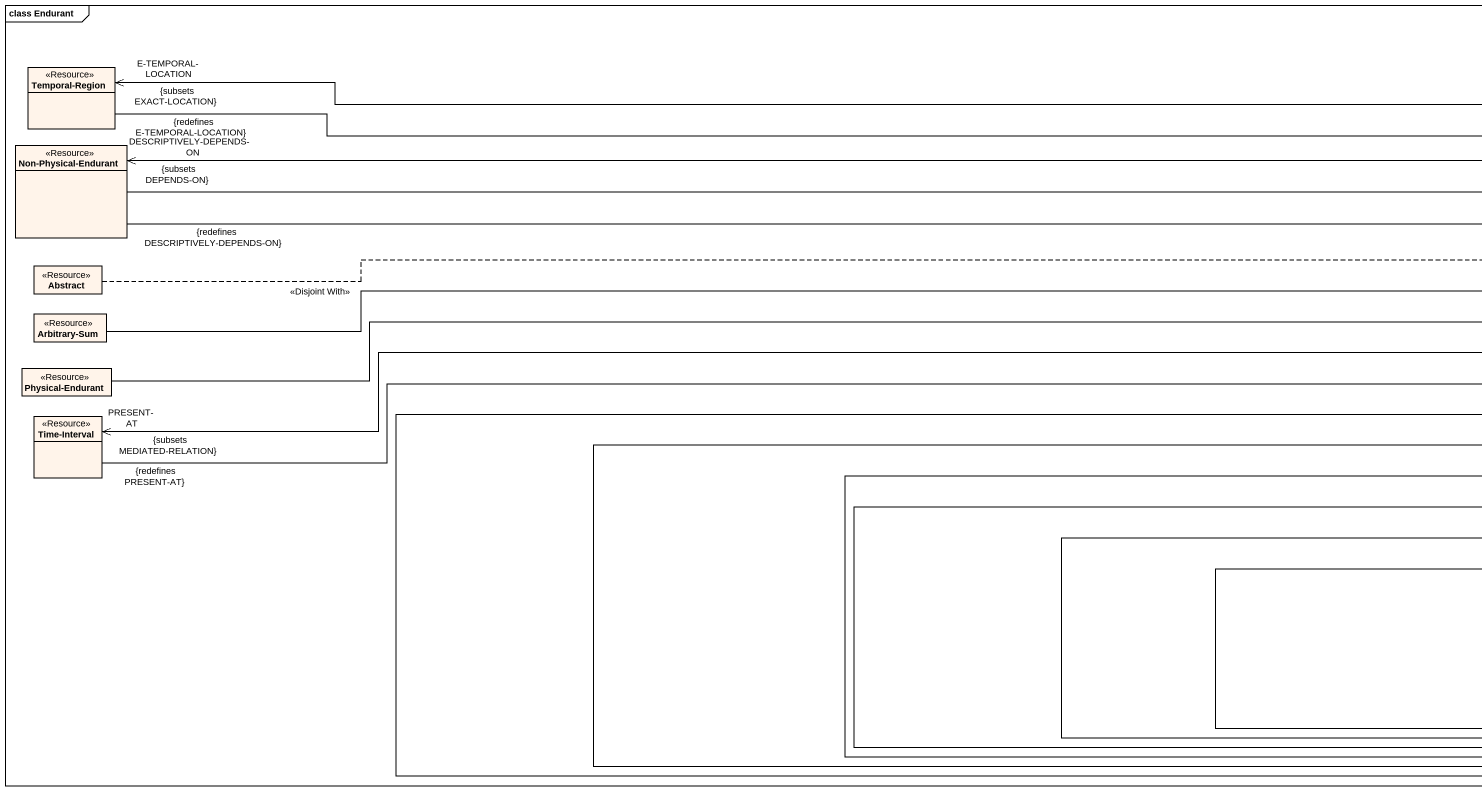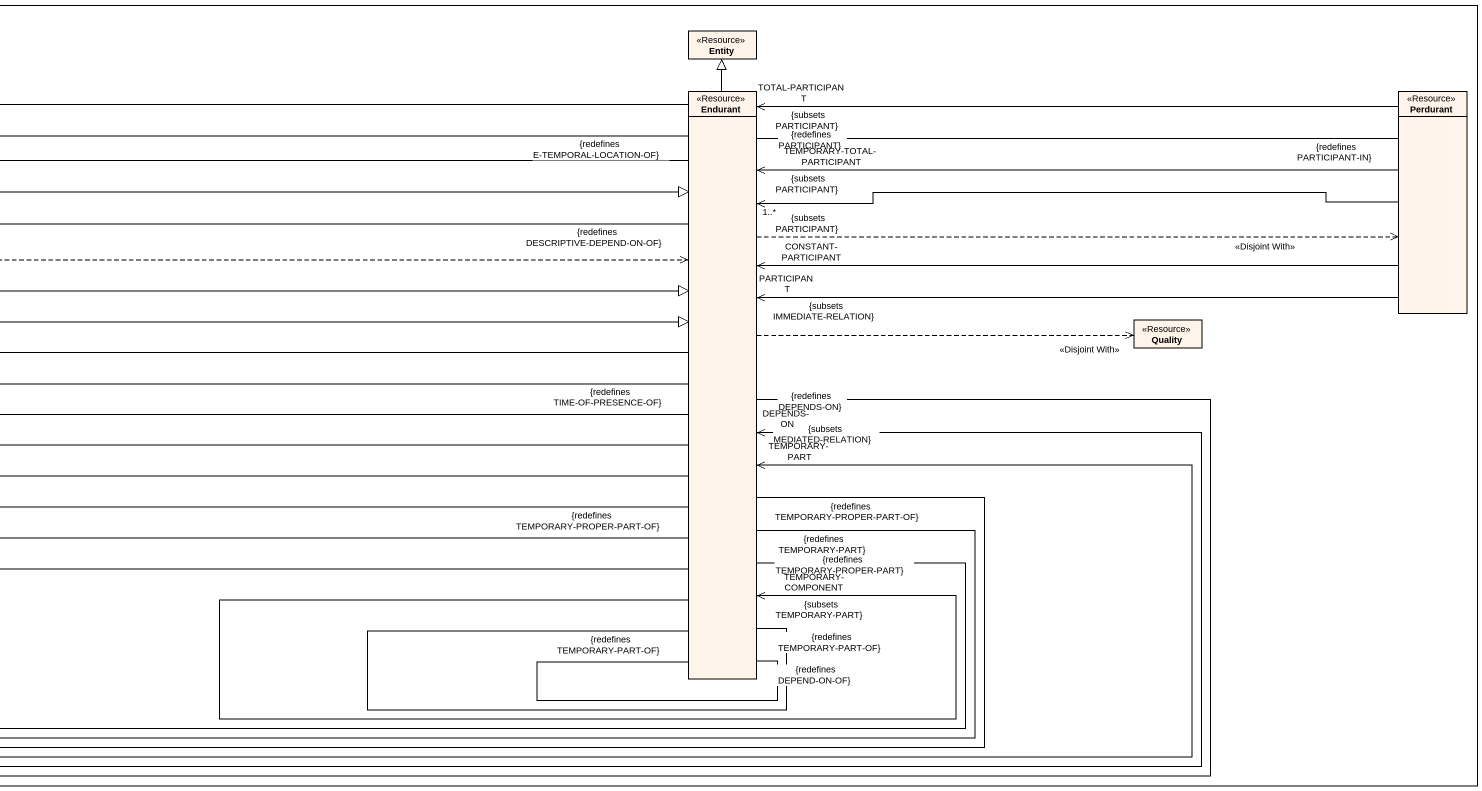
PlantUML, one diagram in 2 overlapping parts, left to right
@startuml
mainframe class Endurant
hide circle
hide empty members
class "Entity" as Entity_ <<Resource>> #FFF4EA
class "Temporal-Region" as Temporal_Region <<Resource>> #FFF4EA
class Endurant <<Resource>> #FFF4EA
class Perdurant <<Resource>> #FFF4EA
class "Non-Physical-Endurant" as Non_Physical_Endurant <<Resource>> #FFF4EA
class "Abstract" as Abstract_ <<Resource>> #FFF4EA
class "Arbitrary-Sum" as Arbitrary_Sum <<Resource>> #FFF4EA
class Quality <<Resource>> #FFF4EA
class "Physical-Endurant" as Physical_Endurant <<Resource>> #FFF4EA
class "Time-Interval" as Time_Interval <<Resource>> #FFF4EA
Temporal_Region "{redefines E-TEMPORAL-LOCATION}" -right- "{redefines E-TEMPORAL-LOCATION-OF}" Endurant
Endurant -up-|> Entity_
Endurant -left-> "E-TEMPORAL-LOCATION\n{subsets EXACT-LOCATION}" Temporal_Region
Endurant -- "{redefines DEPEND-ON-OF}" Endurant
Endurant "{redefines TEMPORARY-PART-OF}" -- "{redefines TEMPORARY-PART-OF}" Endurant
Endurant --> "TEMPORARY-COMPONENT\n{subsets TEMPORARY-PART}" Endurant
Endurant -- "{redefines TEMPORARY-PROPER-PART}" Endurant
Endurant -- "{redefines TEMPORARY-PART}" Endurant
Endurant "{redefines TEMPORARY-PROPER-PART-OF}" -- "{redefines TEMPORARY-PROPER-PART-OF}" Endurant
Endurant --> "TEMPORARY-PART" Endurant
Endurant --> "DEPENDS-ON\n{subsets MEDIATED-RELATION}" Endurant
Endurant -- "{redefines DEPENDS-ON}" Endurant
Endurant .right.> Perdurant : <<Disjoint With>>
Endurant "{redefines PARTICIPANT}" -right- "{redefines PARTICIPANT-IN}" Perdurant
Endurant -left-> "DESCRIPTIVELY-DEPENDS-ON\n{subsets DEPENDS-ON}" Non_Physical_Endurant
Endurant .right.> Quality : <<Disjoint With>>
Endurant -left-> "PRESENT-AT\n{subsets MEDIATED-RELATION}" Time_Interval
Perdurant -left-> "PARTICIPANT\n{subsets IMMEDIATE-RELATION}" Endurant
Perdurant -left-> "CONSTANT-PARTICIPANT" Endurant
Perdurant -left-> "1..*\n{subsets PARTICIPANT}" Endurant
Perdurant -left-> "TEMPORARY-TOTAL-PARTICIPANT\n{subsets PARTICIPANT}" Endurant
Perdurant -left-> "TOTAL-PARTICIPANT\n{subsets PARTICIPANT}" Endurant
Non_Physical_Endurant "{redefines DESCRIPTIVELY-DEPENDS-ON}" -right- "{redefines DESCRIPTIVE-DEPEND-ON-OF}" Endurant
Non_Physical_Endurant -right-|> Endurant
Abstract_ .right.> Endurant : <<Disjoint With>>
Arbitrary_Sum -right-|> Endurant
Physical_Endurant -right-|> Endurant
Time_Interval "{redefines PRESENT-AT}" -right- "{redefines TIME-OF-PRESENCE-OF}" Endurant
@enduml
